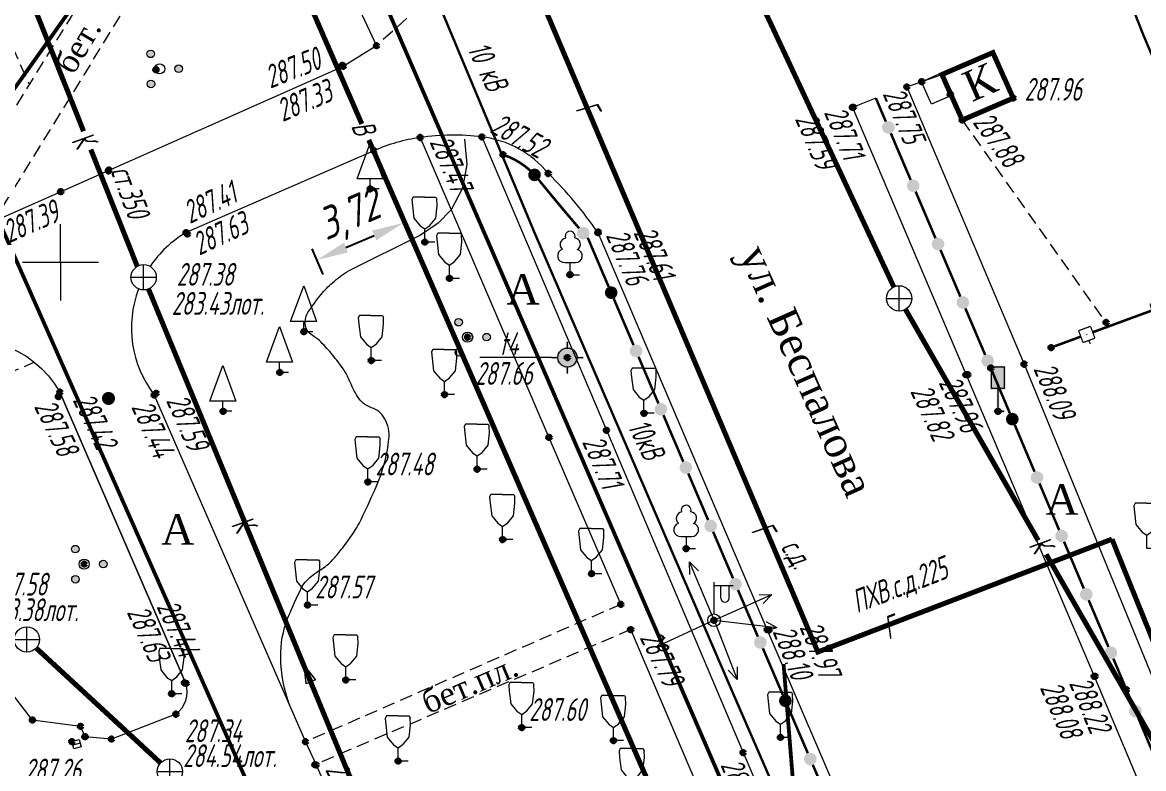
# Model space of a CAD drawing. Header units: metres. Extents: x -857 to 4713, y -766 to 4803.
# Drawn here: x 1739.27 to 1783.52, y 2312.68 to 2342.1 of the extents above; entities that cross this region are included whole.
import ezdxf

# ---------------------------------------------------------------- set-up
doc = ezdxf.new("R2010")
doc.units = ezdxf.units.M
doc.set_wipeout_variables(frame=1)
for name, pattern in [('COMMUN', [6, 5, -1]), ('DASHED', [0.75, 0.5, -0.25]), ('DASHEDX2', [1.5, 1, -0.5])]:
    doc.linetypes.add(name, pattern=pattern)
for name, color, linetype, lineweight, transparency in [('51361800', 7, 'Continuous', 18, 0.65), ('51472300', 7, 'Continuous', 18, 0.65), ('71133100', 7, 'Continuous', 18, 0.65), ('71133200', 7, 'Continuous', 18, 0.65), ('71133800', 7, 'Continuous', 18, 0.65), ('71211000', 7, 'Continuous', 18, 0.65), ('82211000', 7, 'Continuous', 18, 0.65), ('82212100', 7, 'Continuous', 18, 0.65), ('Commun', 7, 'Continuous', 18, 0.65), ('ELE_SKLAD', 7, 'Continuous', 18, 0.65), ('GEO_POINTS', 7, 'Continuous', 18, 0.65), ('Grid', 7, 'Continuous', 18, 0.65), ('Otm', 7, 'Continuous', 18, 0.65), ('R_Поверхность9_CNT-MAJ', 7, 'Continuous', 18, 0.65), ('R_Поверхность9_CNT-MIN', 7, 'Continuous', 18, 0.65), ('Sit', 7, 'Continuous', 18, 0.65), ('Text', 7, 'Continuous', 18, 0.65), ('Text_com', 7, 'Continuous', 18, 0.65), ('Us_znak', 7, 'Continuous', 18, 0.65), ('Us_znak_fon', 7, 'Continuous', 18, 0.65)]:
    doc.layers.add(name, color=color, linetype=linetype, lineweight=lineweight, transparency=transparency)
doc.styles.add('eskd', font='ESKD1.shx', dxfattribs={"width": 1.2, "oblique": 15})
doc.styles.get("Standard").update_dxf_attribs({"font": 'GOST_0.TTF', "oblique": 15})
doc.styles.add('style1', font='times.ttf', dxfattribs={"height": 1})
doc.linetypes.add('KABELww_500', pattern='A,0.0001,-0.4,[131,ltypeshp.shx,S=0.4,R=90,X=0.4,Y=-0.4],0.2,[131,ltypeshp.shx,S=0.2,R=90,X=0.4,Y=-0.2],3.6,[131,ltypeshp.shx,S=0.2,R=-90,X=-0.4,Y=0.2],0.2,[131,ltypeshp.shx,S=0.4,R=-90,X=-0.4,Y=0.4],-0.8,4,-0.4', length=9.6001)
doc.linetypes.add('ПОДЗ_ЛИНИИ_СВЯЗИ', pattern='A,4.8,-0.2,[133,ltypeshp.shx,S=0.2,R=0,X=-0.2,Y=0],-0.2,4.8,-2', length=12)
doc.dimstyles.new('ISO-25', dxfattribs={"dimtxt": 2.5, "dimasz": 2.5, "dimexe": 1.25, "dimexo": 0.625, "dimtad": 1, "dimtxsty": 'Standard', "dimcen": 2.5, "dimadec": 0, "dimazin": 0, "dimtfac": 1, "dimtmove": 0, "dimatfit": 3, "dimfxl": 1, "dimarcsym": 0})

# ---------------------------------------------------------------- blocks, each defined once
blk = doc.blocks.new('71133100')
for p, q in [((-0.39, 0.96), (0.43, 0.96)), ((0, 0.96), (0, 0)), ((0, 0), (0.75, 0))]:
    blk.add_line(p, q)
for centre, radius, start, end in [((-0.26, 2.38), 0.52, 101.09, 227.21), ((0.01, 3.04), 0.39, 339.52, 198.62), ((0.33, 2.4), 0.5, 301.87, 85.62), ((-0.439, 1.495), 0.538, 107.10582, 275.23057), ((0.46, 1.48), 0.52, 267.04, 76.7)]:
    blk.add_arc(centre, radius, start, end)
at = {"style": 'eskd', "oblique": 14.99998}
blk.add_attdef('Z', (1.702, -0.173), '', height=2, dxfattribs=at)
blk = doc.blocks.new('71133200')
for p, q in [((-0.924145, 3.560442), (-1.024145, 3.360442)), ((-0.024145, 3.560442), (-0.924145, 3.560442)), ((-0.024145, 3.560442), (0.875855, 3.560442)), ((0.875855, 3.560442), (0.958164, 3.395824)), ((-1.024145, 3.360442), (-0.977382, 2.864397)), ((-0.977382, 2.864397), (-0.861899, 1.88241)), ((0.861899, 1.88241), (0.975974, 2.864397)), ((0.975974, 2.864397), (0.958164, 3.395824)), ((-0.861899, 1.88241), (-0.374616, 1.28565)), ((0.401375, 1.321765), (0.861899, 1.88241)), ((-0.374616, 1.28565), (0, 1.039723)), ((0, 1.039723), (0.401375, 1.321765)), ((0, 0), (0, 1.039723)), ((0.8, 0), (0, 0))]:
    blk.add_line(p, q)
at = {"style": 'eskd', "oblique": 14.99997778}
blk.add_attdef('Z', (1.873004, -0.239356), '', height=2, dxfattribs=at)
blk = doc.blocks.new('51472300')
for p, q in [((0, 0.5), (0, 3)), ((0, 2.75), (1.5, 2.75)), ((0.538, 1.74), (0.538, 2.75)), ((1.2, 1.74), (1.2, 2.75))]:
    blk.add_line(p, q)
at = {"color": 7}
for radius in [0.5, 0.05]:
    blk.add_circle((0, 0), radius, dxfattribs=at)
blk.add_arc((0.869, 1.752), 0.331, 182.15673, 357.84327)
at = {"oblique": 15}
blk.add_attdef('Z', (1.021, -1.366), '', height=2, dxfattribs=at)
blk = doc.blocks.new('71211000')
at = {"linetype": 'Continuous'}
h = blk.add_hatch(color=256, dxfattribs=at)
h.paths.add_polyline_path([(-0.39, -1.19, 1), (-0.99, -1.19, 1)])
h.paths.add_polyline_path([(-0.41, 1.18, 1), (-1.01, 1.18, 1)])
h.paths.add_polyline_path([(1.2, 0, 1), (1.8, 0, 1)])
for centre, radius in [((-0.71, 1.18), 0.3), ((0, 0), 0.4), ((1.5, 0), 0.3), ((-0.69, -1.19), 0.3)]:
    blk.add_circle(centre, radius)
blk = doc.blocks.new('71133800')
blk.add_lwpolyline([(0.71, 0), (0, 0), (0, 0.8), (-1.03, 0.8), (0, 3.61), (1.01, 0.8), (-0.03, 0.8)])
at = {"style": 'eskd', "oblique": 15}
blk.add_attdef('Z', (1.573, -0.805), '', height=2, dxfattribs=at)
blk = doc.blocks.new('*U241')
at = {"layer": '82212100', "linetype": 'Continuous', "ltscale": 0.5}
for points in [[(5192343.338, 4969098.199, 1), (5192343.291, 4969098.182, 1)], [(5192340.522, 4969097.164, 1), (5192340.475, 4969097.147, 1)]]:
    blk.add_hatch(color=256, dxfattribs=at).paths.add_polyline_path(points, flags=0)
for points, const_width in [([(5192342.994, 4969098.339), (5192343.463, 4969098.511)], 0.05), ([(5192343.463, 4969098.511), (5192343.636, 4969098.042)], 0.05), ([(5192340.733, 4969097.242), (5192343.08, 4969098.104)], 0.1), ([(5192343.166, 4969097.869), (5192342.994, 4969098.339)], 0.05), ([(5192343.636, 4969098.042), (5192343.166, 4969097.869)], 0.05), ([(5192343.401, 4969097.956), (5192343.453, 4969097.815)], 0.05), ([(5192340.178, 4969097.304), (5192340.647, 4969097.477)], 0.05), ([(5192340.35, 4969096.835), (5192340.178, 4969097.304)], 0.05), ([(5192340.647, 4969097.477), (5192340.82, 4969097.007)], 0.05), ([(5192340.82, 4969097.007), (5192340.35, 4969096.835)], 0.05), ([(5192340.585, 4969096.921), (5192340.637, 4969096.78)], 0.05)]:
    blk.add_lwpolyline(points, dxfattribs=dict(at, const_width=const_width))
at = {"layer": '82212100', "ltscale": 0.5, "const_width": 0.1}
blk.add_lwpolyline([(5192343.549, 4969098.276), (5192343.628, 4969098.305)], dxfattribs=at)
at = {"layer": '82212100', "linetype": 'Continuous', "ltscale": 0.5, "flags": 128}
blk.add_lwpolyline([(5192339.091, 4969096.639, 0.1, 0.1, 0), (5192340.264, 4969097.07, 0, 0, 0)], format="xyseb", dxfattribs=at)
blk = doc.blocks.new('*U252')
at = {"layer": '82211000', "linetype": 'Continuous', "ltscale": 0.5}
for points in [[(5192318.876, 4969103.266, 1), (5192318.535, 4969103.632, 1)], [(5192320.791, 4969100.965, 1), (5192320.465, 4969101.344, 1)], [(5192321.829, 4969098.573, 1), (5192321.632, 4969099.033, 1)], [(5192322.81, 4969096.273, 1), (5192322.614, 4969096.733, 1)], [(5192323.791, 4969093.974, 1), (5192323.595, 4969094.434, 1)], [(5192324.772, 4969091.675, 1), (5192324.576, 4969092.135, 1)], [(5192325.753, 4969089.375, 1), (5192325.557, 4969089.835, 1)], [(5192326.735, 4969087.076, 1), (5192326.538, 4969087.536, 1)], [(5192327.717, 4969084.777, 1), (5192327.52, 4969085.236, 1)], [(5192328.702, 4969082.479, 1), (5192328.505, 4969082.939, 1)], [(5192329.687, 4969080.182, 1), (5192329.49, 4969080.641, 1)], [(5192330.673, 4969077.884, 1), (5192330.476, 4969078.343, 1)], [(5192331.658, 4969075.586, 1), (5192331.461, 4969076.046, 1)], [(5192332.644, 4969073.289, 1), (5192332.447, 4969073.748, 1)], [(5192333.63, 4969070.992, 1), (5192333.433, 4969071.451, 1)], [(5192334.616, 4969068.694, 1), (5192334.419, 4969069.154, 1)], [(5192335.602, 4969066.397, 1), (5192335.405, 4969066.857, 1)], [(5192336.589, 4969064.1, 1), (5192336.391, 4969064.559, 1)], [(5192337.575, 4969061.803, 1), (5192337.378, 4969062.262, 1)]]:
    blk.add_hatch(color=256, dxfattribs=at).paths.add_polyline_path(points, flags=0)
at = {"layer": '82211000', "ltscale": 0.5, "const_width": 0.1}
blk.add_lwpolyline([(5192318.528, 4969103.624, 0.104596), (5192317.469, 4969104.242, 0.104596)], format="xyb", dxfattribs=at)
at = {"layer": '82211000', "linetype": 'Continuous', "ltscale": 0.5}
for points in [[(5192320.465, 4969101.344, 0.1, 0.1, -0.006177), (5192318.898, 4969103.219, 0.1, 0.1, 0.004219), (5192318.868, 4969103.259, 0, 0, 0)], [(5192321.632, 4969099.033, 0.1, 0.1, 0), (5192320.824, 4969100.927, 0.1, 0.1, -0.000126), (5192320.791, 4969100.965, 0, 0, 0)], [(5192327.52, 4969085.236, 0.1, 0.1, 0), (5192327.476, 4969085.338, 0.1, 0.1, 0), (5192326.735, 4969087.076, 0, 0, 0)], [(5192332.447, 4969073.748, 0.1, 0.1, 0), (5192331.9, 4969075.021, 0.1, 0.1, 0), (5192331.658, 4969075.586, 0, 0, 0)]]:
    blk.add_lwpolyline(points, format="xyseb", dxfattribs=at)
at = {"layer": '82211000', "linetype": 'Continuous', "ltscale": 0.5, "const_width": 0.1}
for points in [[(5192322.614, 4969096.733), (5192321.829, 4969098.573)], [(5192323.595, 4969094.434), (5192322.81, 4969096.273)], [(5192324.576, 4969092.135), (5192323.791, 4969093.974)], [(5192325.557, 4969089.835), (5192324.772, 4969091.675)], [(5192326.538, 4969087.536), (5192325.753, 4969089.375)], [(5192328.505, 4969082.939), (5192327.717, 4969084.777)], [(5192329.49, 4969080.641), (5192328.702, 4969082.479)], [(5192330.476, 4969078.343), (5192329.687, 4969080.182)], [(5192331.461, 4969076.046), (5192330.673, 4969077.884)], [(5192333.433, 4969071.451), (5192332.644, 4969073.289)], [(5192334.419, 4969069.154), (5192333.63, 4969070.992)], [(5192335.405, 4969066.857), (5192334.616, 4969068.694)], [(5192336.391, 4969064.559), (5192335.602, 4969066.397)], [(5192337.378, 4969062.262), (5192336.589, 4969064.1)]]:
    blk.add_lwpolyline(points, dxfattribs=at)
at = {"layer": '82211000', "linetype": 'Continuous', "ltscale": 0.5, "flags": 128}
blk.add_lwpolyline([(5192337.969, 4969060.884, 0.1, 0.1, 0), (5192337.575, 4969061.803, 0, 0, 0)], format="xyseb", dxfattribs=at)
blk = doc.blocks.new('*U256')
at = {"layer": '82211000', "linetype": 'Continuous', "ltscale": 0.5}
for points in [[(5192332.57, 4969105.548, 1), (5192332.766, 4969105.088, 1)], [(5192333.55, 4969103.248, 1), (5192333.746, 4969102.788, 1)], [(5192334.53, 4969100.948, 1), (5192334.726, 4969100.488, 1)], [(5192335.51, 4969098.648, 1), (5192335.706, 4969098.188, 1)], [(5192336.49, 4969096.348, 1), (5192336.686, 4969095.888, 1)], [(5192337.464, 4969094.046, 1), (5192337.659, 4969093.585, 1)], [(5192338.437, 4969091.743, 1), (5192338.631, 4969091.282, 1)], [(5192339.409, 4969089.439, 1), (5192339.603, 4969088.979, 1)], [(5192340.381, 4969087.136, 1), (5192340.575, 4969086.675, 1)], [(5192341.353, 4969084.833, 1), (5192341.547, 4969084.372, 1)], [(5192342.324, 4969082.529, 1), (5192342.517, 4969082.068, 1)]]:
    blk.add_hatch(color=256, dxfattribs=at).paths.add_polyline_path(points, flags=0)
at = {"layer": '82211000', "linetype": 'Continuous', "ltscale": 0.5, "flags": 128}
blk.add_lwpolyline([(5192332.178, 4969106.468, 0.1, 0.1, 0), (5192332.57, 4969105.548, 0, 0, 0)], format="xyseb", dxfattribs=at)
at = {"layer": '82211000', "linetype": 'Continuous', "ltscale": 0.5, "const_width": 0.1}
for points in [[(5192332.766, 4969105.088), (5192333.55, 4969103.248)], [(5192333.746, 4969102.788), (5192334.53, 4969100.948)], [(5192334.726, 4969100.488), (5192335.51, 4969098.648)], [(5192335.706, 4969098.188), (5192336.49, 4969096.348)], [(5192337.659, 4969093.585), (5192338.437, 4969091.743)], [(5192338.631, 4969091.282), (5192339.409, 4969089.439)], [(5192339.603, 4969088.979), (5192340.381, 4969087.136)], [(5192340.575, 4969086.675), (5192341.353, 4969084.833)], [(5192342.517, 4969082.068), (5192343.291, 4969080.224)]]:
    blk.add_lwpolyline(points, dxfattribs=at)
at = {"layer": '82211000', "linetype": 'Continuous', "ltscale": 0.5}
for points in [[(5192336.686, 4969095.888, 0.1, 0.1, 0), (5192336.711, 4969095.831, 0.1, 0.1, 0), (5192337.464, 4969094.046, 0, 0, 0)], [(5192341.547, 4969084.372, 0.1, 0.1, 0), (5192342.066, 4969083.144, 0.1, 0.1, 0), (5192342.324, 4969082.529, 0, 0, 0)]]:
    blk.add_lwpolyline(points, format="xyseb", dxfattribs=at)
blk = doc.blocks.new('51361800a')
at = {"style": 'eskd', "oblique": 15}
for tag, p in [('Z', (1.722, 1.4)), ('Z1', (1.722, -1)), ('Z2', (1.722, -3.4))]:
    blk.add_attdef(tag, p, '', height=2, dxfattribs=at)
at = {"color": 7}
blk.add_wipeout([(-0.098, 1), (-0.292, 0.962), (-0.474, 0.886), (-0.637, 0.777), (-0.777, 0.637), (-0.886, 0.474), (-0.962, 0.292), (-1, 0.098), (-1, -0.098), (-0.962, -0.292), (-0.886, -0.474), (-0.777, -0.637), (-0.637, -0.777), (-0.474, -0.886), (-0.292, -0.962), (-0.098, -1), (0.098, -1), (0.292, -0.962), (0.474, -0.886), (0.637, -0.777), (0.777, -0.637), (0.886, -0.474), (0.962, -0.292), (1, -0.098), (1, 0.098), (0.962, 0.292), (0.886, 0.474), (0.777, 0.637), (0.637, 0.777), (0.474, 0.886), (0.292, 0.962), (0.098, 1)], dxfattribs=at)
for p, q in [((0, -1), (0, 1)), ((-1, 0), (1, 0))]:
    blk.add_line(p, q)
blk.add_circle((0, 0), 1)
blk = doc.blocks.new('GRID')
at = {"layer": 'Grid', "color": 104}
blk.add_line((-1.5, 0), (1.5, 0), dxfattribs=at)
for points in [[(0, 0), (0, 1.5)], [(0, 0), (0, -1.5)]]:
    blk.add_lwpolyline(points, dxfattribs=at)
blk = doc.blocks.new('NAPR')
at = {"layer": 'Us_znak', "color": 0, "linetype": 'Continuous', "lineweight": -2}
for p in [(-0.191, 2.038), (0.189, 2.037)]:
    blk.add_line(p, (0, 2.5), dxfattribs=at)
blk.add_lwpolyline([(0, 0), (0, 2.5)], dxfattribs=at)
blk = doc.blocks.new('KOVER')
at = {"layer": 'Us_znak', "lineweight": -2}
blk.add_hatch(color=0, dxfattribs=at).paths.add_polyline_path([(-0.21, 0, 1), (0.21, 0, 1)])
at = {"layer": 'Us_znak_fon', "true_color": 0xffffff}
blk.add_hatch(color=7, dxfattribs=at).paths.add_polyline_path([(-0.26, 0, 1), (0.26, 0, 1)])
at = {"layer": 'Us_znak', "color": 0, "lineweight": -2}
blk.add_circle((0, 0), 0.21, dxfattribs=at)
blk = doc.blocks.new('ZNAK')
at = {"layer": 'Us_znak_fon', "true_color": 0xffffff}
blk.add_hatch(color=7, dxfattribs=at).paths.add_polyline_path([(0.3, 1.8), (-0.3, 1.8), (-0.3, 0.85), (-0.05, 0.85), (-0.05, -0.05), (0.25, -0.05), (0.25, 0.05), (0.05, 0.05), (0.05, 0.85), (0.3, 0.85)])
at = {"layer": 'Us_znak', "color": 0, "linetype": 'Continuous', "lineweight": -2, "ltscale": 10}
blk.add_lwpolyline([(-0.25, 1.75), (0.25, 1.75), (0.25, 0.9), (-0.25, 0.9)], close=True, dxfattribs=at)
at = {"layer": 'Us_znak', "linetype": 'DASHEDX2', "ltscale": 10}
blk.add_lwpolyline([(0, 0.9), (0, 0), (0.25, 0)], dxfattribs=at)
blk = doc.blocks.new('A$C52264BE2')
at = {"layer": 'Sit'}
h = blk.add_hatch(color=32, dxfattribs=at)
h.dxf.hatch_style = 1
h.paths.add_polyline_path([(0, 0.374), (0.714, 0.443), (0.15, 0)])
at = {"layer": 'Sit', "color": 32, "elevation": 285.308}
blk.add_lwpolyline([(0, 0.374), (0.714, 0.443), (0.15, 0), (0, 0.374)], dxfattribs=at)
blk = doc.blocks.new('POINT')
at = {"layer": 'Us_znak', "linetype": 'Continuous', "lineweight": -2}
h = blk.add_hatch(color=0, dxfattribs=at)
edge = h.paths.add_edge_path()
edge.add_arc((0, 0), 0.05, 0, 360)
at = {"layer": 'Us_znak_fon', "linetype": 'Continuous', "true_color": 0xffffff}
blk.add_hatch(color=7, dxfattribs=at).paths.add_polyline_path([(-0.422, 0.05, -0.346708), (-0.05, 0.422), (-0.05, 0.625), (0.05, 0.625), (0.05, 0.422, -0.346708), (0.422, 0.05), (0.625, 0.05), (0.625, -0.05), (0.422, -0.05, -0.346708), (0.05, -0.422), (0.05, -0.625), (-0.05, -0.625), (-0.05, -0.422, -0.346708), (-0.422, -0.05), (-0.625, -0.05), (-0.625, 0.05)])
at = {"layer": 'Us_znak', "color": 0, "linetype": 'Continuous', "lineweight": -2}
for p, q in [((0, 0.375), (0, 0.625)), ((-0.625, 0), (-0.375, 0)), ((0.375, 0), (0.625, 0)), ((0, -0.625), (0, -0.375))]:
    blk.add_line(p, q, dxfattribs=at)
for radius in [0.375, 0.05]:
    blk.add_circle((0, 0), radius, dxfattribs=at)
blk = doc.blocks.new('*D328')
at = {"color": 0, "lineweight": -2, "transparency": 16777216}
for p, q in [((1754.114, 2334.638), (1754.55, 2333.618)), ((1752.034, 2333.221), (1753.155, 2333.701)), ((1750.694, 2333.175), (1751.13, 2332.155))]:
    blk.add_line(p, q, dxfattribs=at)
at = {"color": 0, "transparency": 16777216}
for points in [[(1753.073, 2333.892), (1753.237, 2333.509), (1754.304, 2334.193)], [(1751.952, 2333.412), (1752.116, 2333.029), (1750.885, 2332.729)]]:
    blk.add_solid(points, dxfattribs=at)
at = {"layer": 'Defpoints', "color": 0, "transparency": 16777216}
for p in [(1753.991, 2334.926), (1754.304, 2334.193), (1750.571, 2333.462)]:
    blk.add_point(p, dxfattribs=at)
at = {"color": 0, "lineweight": 5, "transparency": 16777216, "insert": (1752.189, 2334.409), "char_height": 1.25, "attachment_point": 5, "rotation": 23.17}
blk.add_mtext('3,72', dxfattribs=at)

msp = doc.modelspace()

# ---------------------------------------------------------------- linework, layer by layer
at = {"color": 192, "linetype": 'ПОДЗ_ЛИНИИ_СВЯЗИ', "lineweight": 60, "ltscale": 0.4, "const_width": 0.15, "flags": 128}
for points, elevation in [([(1770.339, 2304.143), (1733.441, 2389.376)], 290.074), ([(1737.444, 2337.365), (1747.129, 2350.986)], 287.444), ([(1780.129, 2239.877), (1737.356, 2336.5)], 290.481)]:
    msp.add_lwpolyline(points, dxfattribs=dict(at, elevation=elevation))
at = {"layer": 'Commun', "color": 4, "linetype": 'COMMUN', "ltscale": 0.7, "const_width": 0.2, "elevation": 287.906, "flags": 128}
for points in [[(1734.068, 2403.482), (1770.694, 2317.202)], [(1782.27, 2321.722), (1813.516, 2244.405)]]:
    msp.add_lwpolyline(points, dxfattribs=at)
at = {"layer": 'Commun', "color": 106, "linetype": 'COMMUN', "ltscale": 0.7, "const_width": 0.2, "elevation": 285.381, "flags": 128}
for points in [[(1741.019, 2364.828), (1752.666, 2338.097)], [(1752.941, 2337.466), (1764.63, 2310.639)]]:
    msp.add_lwpolyline(points, dxfattribs=at)
at = {"layer": 'Commun', "color": 1, "linetype": 'KABELww_500', "lineweight": 30, "elevation": 289.986, "flags": 128}
msp.add_lwpolyline([(1823.243, 2243.929), (1811.25, 2277.229), (1799.041, 2305.063), (1783.528, 2341.564), (1776.489, 2359.324)], dxfattribs=at)
at = {"layer": 'Commun', "color": 1, "linetype": 'KABELww_500', "lineweight": 30, "flags": 128}
msp.add_lwpolyline([(1754.518, 2345.67), (1759.465, 2333.845), (1767.312, 2315.667), (1778.051, 2290.959), (1796.038, 2248.672), (1799.985, 2239.65), (1806.538, 2224.711), (1825.247, 2182.366), (1839.593, 2149.556), (1853.497, 2117.028), (1865.402, 2089.373), (1865.402, 2089.373)], dxfattribs=at)
at = {"layer": 'Commun', "color": 32, "linetype": 'COMMUN', "ltscale": 0.7, "const_width": 0.2, "flags": 128}
for points, elevation in [([(1739.841, 2342.446), (1741.686, 2337.809)], 285.237), ([(1773.659, 2331.673), (1768.627, 2342.432)], 288.999), ([(1741.971, 2337.089), (1743.805, 2332.482)], 285.237), ([(1744.248, 2331.587), (1754.892, 2305.816)], 287.376), ([(1779.36, 2321.671), (1774.121, 2330.785)], 288.999), ([(1794.321, 2295.645), (1779.674, 2321.124)], 288.999), ([(1739.815, 2317.428), (1744.724, 2312.897)], 287.557)]:
    msp.add_lwpolyline(points, dxfattribs=dict(at, elevation=elevation))
at = {"layer": 'GEO_POINTS', "lineweight": 60}
for centre in [(1753.248, 2341.181, 287.359), (1744.543, 2340.235, 287.395), (1751.896, 2340.411, 287.497), (1751.929, 2340.369, 287.331), (1774.757, 2339.764, 287.753), (1774.178, 2339.56, 287.746), (1775.894, 2339.265, 287.851), (1772.029, 2338.751, 287.59), (1772.067, 2338.758, 287.71), (1778.374, 2339.115, 287.963), (1776.363, 2338.251, 287.88), (1754.971, 2337.562, 287.471), (1757.405, 2337.588, 287.521), (1753.143, 2337.043, 287.392), (1758.245, 2336.882, 287.528), (1742.667, 2336.246, 287.382), (1742.682, 2336.281, 287.55), (1760.024, 2336.143, 287.574), (1740.782, 2335.425, 287.388), (1753, 2335.538, 287.517), (1745.734, 2333.812, 287.405), (1745.785, 2333.752, 287.631), (1755.152, 2333.436, 287.607), (1761.987, 2333.809, 287.756), (1761.993, 2333.834, 287.611), (1760.88, 2332.151, 287.726), (1744.058, 2332.049, 287.376), (1756.127, 2332.007, 287.722), (1750.38, 2329.905, 287.528), (1782.039, 2330.269, 288.127), (1756.842, 2329.689, 287.61), (1779.868, 2329.279, 288.09), (1753.039, 2328.766, 287.403), (1760.779, 2328.885, 287.66), (1778.805, 2328.623, 288.093), (1749.429, 2328.298, 287.465), (1776.51, 2328.205, 287.817), (1776.58, 2328.207, 287.956), (1777.488, 2328.471, 288.053), (1740.694, 2327.343, 287.584), (1740.75, 2327.52, 287.424), (1742.669, 2327.271, 287.42), (1744.475, 2327.406, 287.435), (1744.553, 2327.477, 287.592), (1755.93, 2327.426, 287.591), (1747.194, 2326.765, 287.513), (1763.8, 2326.685, 287.914), (1777.771, 2326.766, 287.95), (1762.319, 2326.015, 287.714), (1760.052, 2325.736, 287.672), (1757.215, 2324.483, 287.493), (1752.907, 2323.977, 287.482), (1758.222, 2321.706, 287.538), (1765.464, 2321.348, 287.97), (1741.711, 2320.738, 287.413), (1761.733, 2320.36, 287.659), (1750.524, 2319.125, 287.574), (1762.887, 2319.15, 287.769), (1766.566, 2318.522, 287.906), (1763.278, 2318.154, 287.788), (1768.667, 2318.155, 288.1), (1768.736, 2318.144, 287.973), (1739.447, 2317.767, 287.579), (1752.034, 2316.17, 287.648), (1781.573, 2316.315, 288.079), (1781.604, 2316.318, 288.22), (1745.666, 2316.056, 287.633), (1745.725, 2316.034, 287.435), (1782.843, 2315.783, 288.34), (1745.163, 2315.628, 287.586), (1739.668, 2314.59, 286.225), (1745.333, 2314.82, 287.439), (1741.567, 2314.339, 287.289), (1758.975, 2314.293, 287.599), (1741.225, 2313.736, 287.189), (1741.744, 2313.933, 287.292), (1742.787, 2313.838, 287.256), (1750.445, 2313.732, 287.494), (1762.598, 2313.779, 287.645), (1769.186, 2313.902, 288.069), (1767.716, 2313.304, 287.891), (1750.813, 2312.825, 287.508), (1750.862, 2312.821, 287.716), (1754.098, 2312.97, 287.644)]:
    msp.add_circle(centre, 0.06, dxfattribs=at)
at = {"layer": 'R_Поверхность9_CNT-MAJ', "color": 32, "const_width": 0.15, "elevation": 288, "flags": 128}
msp.add_lwpolyline([(1769.31, 2316.801), (1769.754, 2311.261), (1770.713, 2307.522), (1770.861, 2306.645), (1770.901, 2305.836)], dxfattribs=at)
at = {"layer": 'R_Поверхность9_CNT-MIN', "color": 32, "elevation": 287.5, "flags": 128}
msp.add_lwpolyline([(1756.718, 2337.5), (1756.814, 2336.496), (1756.64, 2335.567), (1756.195, 2334.714), (1755.681, 2334.188), (1754.977, 2333.715), (1752.121, 2332.293)], dxfattribs=at)
at = {"layer": 'R_Поверхность9_CNT-MIN', "color": 32}
msp.add_lwpolyline([(1749.826, 2315.15, -0.082761), (1749.466, 2317.057, -0.101767), (1749.751, 2318.615, -0.019706), (1750.291, 2319.811, -0.077814), (1750.484, 2320.083, -0.066748), (1751.038, 2320.516, 0.076515), (1751.515, 2320.904, 0.018595), (1751.856, 2321.312, 0.013667), (1752.284, 2321.895, 0.037323), (1752.636, 2322.495, 0.015944), (1753.307, 2323.977, 0.072507), (1753.735, 2325.668, 0.155752), (1753.566, 2326.478, 0.184325), (1753.05, 2326.905, -0.174819), (1752.499, 2327.344, -0.04328), (1752.185, 2327.97, 0.058718), (1751.939, 2328.425, 0.019005), (1751.509, 2328.989, 0.019993), (1751.06, 2329.491, 0.066333), (1750.779, 2329.714, -0.080265), (1750.551, 2329.905, -0.137238), (1750.441, 2330.138, -0.10791), (1750.456, 2330.463, -0.081239), (1750.554, 2330.681, -0.022894), (1751.052, 2331.362, -0.044133), (1751.509, 2331.837, -0.038092), (1752.121, 2332.293)], format="xyb", dxfattribs=at)
at = {"layer": 'Sit', "flags": 128}
for points, elevation in [([(1747.416, 2353.647), (1753.248, 2341.181)], 287.195), ([(1753.248, 2341.181), (1751.929, 2340.369), (1740.782, 2335.425), (1735.516, 2333.098), (1729.307, 2330.289)], 285.237), ([(1774.178, 2339.56), (1775.559, 2340.046)], 287.746), ([(1778.374, 2339.115), (1776.363, 2338.251), (1775.559, 2340.046)], 287.963), ([(1774.178, 2339.56), (1778.805, 2328.623), (1784.111, 2315.69)], 287.746), ([(1774.178, 2339.56), (1774.178, 2339.56)], 287.746), ([(1772.955, 2339.108), (1772.029, 2338.751)], 287.698), ([(1772.029, 2338.751), (1776.51, 2328.205), (1781.573, 2316.315), (1788.949, 2298.787), (1794.183, 2286.42), (1797.789, 2277.725)], 287.59), ([(1754.971, 2337.562), (1760.052, 2325.736), (1762.887, 2319.15)], 287.405), ([(1757.405, 2337.588), (1762.319, 2326.015), (1767.716, 2313.304), (1772.67, 2301.691), (1776.778, 2292.203), (1776.778, 2292.203)], 287.405), ([(1760.154, 2328.885), (1757.321, 2328.885)], 287.66), ([(1744.475, 2327.406), (1750.445, 2313.732), (1750.862, 2312.821), (1755.461, 2302.31), (1760.647, 2290.375)], 287.435), ([(1769.185, 2288.052), (1775.204, 2289.981), (1770.687, 2300.787), (1763.278, 2318.154)], 287.961), ([(1745.333, 2314.82), (1745.333, 2314.82), (1742.787, 2313.838), (1741.744, 2313.933), (1741.567, 2314.339), (1739.668, 2314.59), (1738.804, 2315.709)], 287.424), ([(1741.225, 2313.736), (1741.513, 2313.818), (1741.595, 2313.529), (1741.307, 2313.447), (1741.225, 2313.736)], 287.189), ([(1741.554, 2313.674), (1741.266, 2313.592)], 287.189)]:
    msp.add_lwpolyline(points, dxfattribs=dict(at, elevation=elevation))
at = {"layer": 'Sit', "linetype": 'DASHED', "flags": 128}
for points, elevation in [([(1735.516, 2333.098), (1743.891, 2346.686)], 285.237), ([(1738.149, 2334.262), (1744.588, 2344.71)], 285.237), ([(1737.64, 2343.858), (1739.551, 2339.645)], 285.811), ([(1754.995, 2342.768), (1753.248, 2341.181)], 285.237), ([(1776.363, 2338.251), (1782.136, 2330.112)], 287.88), ([(1733.122, 2325.929), (1733.959, 2326.252), (1739.741, 2328.699)], 287.557), ([(1762.887, 2319.15), (1750.445, 2313.732)], 287.769), ([(1763.278, 2318.154), (1750.813, 2312.825)], 287.788)]:
    msp.add_lwpolyline(points, dxfattribs=dict(at, elevation=elevation))
at = {"layer": 'Sit', "const_width": 0.2, "elevation": 287.963, "flags": 128}
msp.add_lwpolyline([(1778.374, 2339.115), (1776.363, 2338.251), (1775.559, 2340.046), (1777.57, 2340.911)], close=True, dxfattribs=at)
at = {"layer": 'Sit', "flags": 128}
for points, elevation in [([(1774.757, 2339.764), (1775.574, 2340.121), (1775.961, 2339.236), (1775.143, 2338.879)], 287.753), ([(1740.75, 2327.52), (1745.725, 2316.034)], 287.424)]:
    msp.add_lwpolyline(points, close=True, dxfattribs=dict(at, elevation=elevation))
for points, elevation in [([(1779.354, 2293.314), (1773.091, 2307.839), (1768.667, 2318.155), (1761.987, 2333.809, 0.047662), (1760.024, 2336.143, 0.193913), (1757.405, 2337.588, 0.065939), (1754.971, 2337.562, 0.067327), (1753.143, 2337.043), (1745.734, 2333.812)], 287.405), ([(1745.734, 2333.812, 0.113517), (1744.312, 2332.48, 0.113517)], 287.405), ([(1743.854, 2331.59, 0.259788), (1744.475, 2327.406)], 287.405), ([(1730.614, 2327.266), (1735.44, 2329.303, -0.378268), (1740.75, 2327.52, 5.134255)], 287.432), ([(1745.333, 2314.82, 0.323615), (1745.725, 2316.034, 1.172736)], 287.424)]:
    msp.add_lwpolyline(points, format="xyb", dxfattribs=dict(at, elevation=elevation))
at = {"layer": 'Sit', "color": 4, "linetype": 'COMMUN', "ltscale": 0.7, "const_width": 0.2, "elevation": 287.906, "flags": 128}
msp.add_lwpolyline([(1770.576, 2317.24), (1782.27, 2321.722)], dxfattribs=at)

# ---------------------------------------------------------------- block references
at = {"layer": '51472300', "color": 7, "xscale": 0.5, "yscale": 0.5, "zscale": 0.5}
msp.add_blockref('51472300', (1766.566, 2318.522, 287.906), dxfattribs=at)
at = {"layer": '71133100', "color": 7, "xscale": 0.5, "yscale": 0.5, "zscale": 0.5}
for p in [(1760.88, 2332.151, 287.726), (1765.464, 2321.348, 287.97)]:
    msp.add_blockref('71133100', p, dxfattribs=at)
at = {"layer": '71133200', "color": 7, "xscale": 0.5, "yscale": 0.5, "zscale": 0.5}
for p in [(1755.152, 2333.436, 287.607), (1756.127, 2332.007, 287.722), (1753.039, 2328.766, 287.403), (1755.93, 2327.426, 287.591), (1763.8, 2326.685, 287.914), (1757.215, 2324.483, 287.493), (1752.907, 2323.977, 287.482), (1758.222, 2321.706, 287.538), (1783.647, 2321.36, 288.201), (1761.733, 2320.36, 287.659), (1750.524, 2319.125, 287.574), (1752.034, 2316.17, 287.648), (1745.163, 2315.628, 287.586), (1758.975, 2314.293, 287.599), (1762.598, 2313.779, 287.645), (1769.186, 2313.902, 288.069), (1754.098, 2312.97, 287.644), (1763.328, 2311.681, 287.624)]:
    msp.add_blockref('71133200', p, dxfattribs=at)
at = {"layer": '71133800', "color": 7, "xscale": 0.5, "yscale": 0.5, "zscale": 0.5}
for p in [(1752.993, 2335.538, 287.517), (1750.373, 2329.905, 287.528), (1749.422, 2328.298, 287.465), (1747.187, 2326.765, 287.513)]:
    msp.add_blockref('71133800', p, dxfattribs=at)
at = {"layer": '71211000', "color": 7, "xscale": 0.5, "yscale": 0.5, "zscale": 0.5}
for p in [(1744.689, 2340.272, 287.395), (1756.842, 2329.689, 287.61), (1741.711, 2320.738, 287.413)]:
    msp.add_blockref('71211000', p, dxfattribs=at)
at = {"layer": '82211000', "color": 7}
for name in ['*U256', '*U252']:
    msp.add_blockref(name, (-5190559.223, -4966767.36), dxfattribs=at)
at = {"layer": '82212100', "color": 7}
msp.add_blockref('*U241', (-5190559.223, -4966767.36), dxfattribs=at)
at = {"layer": 'Grid', "color": 7, "linetype": 'Continuous'}
msp.add_blockref('GRID', (1740.777, 2332.64), dxfattribs=at)
at = {"layer": 'Sit', "color": 7, "linetype": 'Continuous'}
for name, p in [('POINT', (1760.779, 2328.885, 287.66)), ('ZNAK', (1777.771, 2326.766, 287.95)), ('KOVER', (1742.669, 2327.271, 287.42))]:
    msp.add_blockref(name, p, dxfattribs=at)
for rotation in [22.63254919406308, 294.0603694856759]:
    msp.add_blockref('NAPR', (1766.566, 2318.522, 287.906), dxfattribs=dict(at, rotation=rotation))
at = {"layer": 'Sit', "color": 7, "linetype": 'Continuous', "xscale": -1}
for rotation in [114.5908864449978, 201.3055858978623, 263.4347005427211]:
    msp.add_blockref('NAPR', (1766.566, 2318.522, 287.906), dxfattribs=dict(at, rotation=rotation))
at = {"layer": 'Sit', "color": 7, "rotation": 90.7730465396061}
msp.add_blockref('A$C52264BE2', (1750.842, 2316.027, -285.308), dxfattribs=at)

# ---------------------------------------------------------------- texts
at = {"layer": 'ELE_SKLAD', "oblique": 13, "width": 0.8}
msp.add_text('t4', height=0.9, dxfattribs=at).set_placement((1758.114, 2328.982, -6.755))
at = {"layer": 'Otm', "oblique": 13, "width": 0.8}
for s, rotation, p in [('287.50', 21.3546, (1749.053, 2339.484, 287.497)), ('287.33', 23.1144, (1749.539, 2338.167, 287.331)), ('287.75', 292.9346, (1773.209, 2339.288, 287.746)), ('287.52', 331.293, (1757.681, 2337.782, 287.521)), ('287.59', 293.0206, (1769.749, 2338.298, 287.59)), ('287.71', 292.1527, (1770.894, 2338.555, 287.71)), ('287.88', 305.3478, (1776.749, 2338.157, 287.88)), ('287.47', 293.2479, (1755.329, 2337.389, 287.471)), ('287.41', 24.8035, (1745.877, 2334.147, 287.405)), ('287.39', 23.789, (1738.749, 2333.386, 287.444)), ('287.63', 24.8035, (1746.246, 2332.895, 287.631)), ('287.76', 293.0341, (1762.284, 2333.704, 287.756)), ('287.61', 293.0341, (1763.378, 2333.812, 287.611)), ('288.09', 292.3056, (1779.16, 2328.444, 288.093)), ('287.96', 294.5409, (1775.417, 2327.899, 287.956)), ('287.42', 295.6631, (1741.242, 2327.211, 287.424)), ('287.59', 293.5854, (1744.929, 2327.192, 287.592)), ('287.82', 294.5409, (1774.296, 2327.558, 287.817)), ('287.58', 295.6631, (1739.717, 2326.957, 287.584)), ('287.44', 293.5854, (1743.556, 2326.943, 287.435)), ('287.71', 293.0041, (1761.347, 2325.563, 287.714)), ('287.63', 293.9754, (1743.379, 2318.847, 287.633)), ('287.44', 293.9754, (1744.551, 2319.068, 287.435)), ('288.10', 291.3823, (1768.868, 2318.083, 576.006)), ('287.97', 291.3823, (1769.931, 2318.254, 575.879)), ('287.79', 295.9533, (1763.618, 2317.841, 287.788)), ('288.08', 292.8216, (1779.414, 2315.87, 288.079)), ('288.22', 292.8216, (1780.563, 2316.047, 288.22)), ('287.72', 297.5061, (1751.201, 2312.634, 287.716)), ('287.89', 292.5677, (1766.808, 2312.823, 287.891))]:
    msp.add_text(s, height=0.9, rotation=rotation, dxfattribs=at).set_placement(p)
for s, p in [('287.96', (1778.82, 2339.013, 287.963)), ('287.66', (1757.15, 2327.807, 287.66)), ('287.48', (1753.207, 2324.237, 287.482)), ('287.57', (1750.824, 2319.385, 287.574)), ('287.60', (1759.275, 2314.553, 287.599)), ('287.26', (1739.351, 2312.167, 287.261))]:
    msp.add_text(s, height=0.9, dxfattribs=at).set_placement(p)
at = {"layer": 'Text', "style": 'style1'}
for s, height, rotation, p in [('бет.', 0.9, 58.9333, (1741.277, 2339.993, -287.343)), ('ул. Беспалова', 1.2, 293.918, (1767.523, 2332.98, -285.22)), ('бет.пл.', 0.9, 23.1462, (1755.275, 2314.814))]:
    msp.add_text(s, height=height, rotation=rotation, dxfattribs=at).set_placement(p)
at = {"layer": 'Text', "color": 7, "style": 'style1'}
msp.add_text('К', height=1.2, rotation=23.7921, dxfattribs=at).set_placement((1776.743, 2338.949, -285.654))
at = {"layer": 'Text', "style": 'style1'}
for p in [(1758.373, 2330.976), (1779.644, 2322.683), (1744.744, 2321.504)]:
    msp.add_text('А', height=1.2, dxfattribs=at).set_placement(p)
at = {"layer": 'Text_com', "color": 1, "oblique": 13, "width": 0.8}
msp.add_text('10 кВ ', height=0.9, rotation=295.6548, dxfattribs=at).set_placement((1756.809, 2341.055, 568.007))
at = {"layer": 'Text_com', "oblique": 13, "width": 0.8}
for s, rotation, p in [('Г', 299.6276, (1761.075, 2338.691, 282.238)), ('В', 290.4382, (1752.236, 2338.02, 282.899)), ('К', 302.9686, (1741.177, 2337.436, 287.746)), ('ст.350', 290.4517, (1742.736, 2336.248, 565.049)), ('10кВ', 296.6455, (1763.136, 2326.162, 278.021)), ('К', 302.9686, (1747.481, 2322.293, 287.746)), ('Г', 302.1633, (1768.003, 2322.058, 2.153)), ('с.д.', 302.1633, (1769.174, 2321.397, 287.906)), ('К', 302.9686, (1778.954, 2321.477, 287.746)), ('ПХВ.с.д.225', 21.239, (1772.219, 2318.79, 856.215)), ('Г', 20.9233, (1773.453, 2317.749, 282.238))]:
    msp.add_text(s, height=0.9, rotation=rotation, dxfattribs=at).set_placement(p)
for s, p in [('287.38', (1745.36, 2331.716, 287.376)), ('283.43лот.', (1745.165, 2330.569, 287.376)), ('287.58', (1737.981, 2319.497, 287.579)), ('283.38лот.', (1737.835, 2318.487, 287.579)), ('287.34', (1745.679, 2313.715, 287.34)), ('284.54лот.', (1745.616, 2312.733, 287.34))]:
    msp.add_text(s, height=0.9, dxfattribs=at).set_placement(p)

# ---------------------------------------------------------------- dimensions: what is measured, and where the dimension line sits
at = {"lineweight": 5}
dim = msp.add_aligned_dim(p1=(1750.571, 2333.462), p2=(1753.991, 2334.926), distance=-0.797, dimstyle='ISO-25', override={"dimscale": 0.5}, dxfattribs=at)
dim.commit()
dim.dimension.update_dxf_attribs({"geometry": '*D328', "text_midpoint": (1752.189, 2334.409)})

# ---------------------------------------------------------------- next in the draw order: block references
at = {"layer": '51361800', "color": 7, "xscale": 0.5, "yscale": 0.5, "zscale": 0.5}
for p in [(1744.057, 2332.049, 287.376), (1773.871, 2331.219, 287.59), (1739.447, 2317.767, 287.579), (1745.092, 2312.558, 287.34)]:
    msp.add_blockref('51361800a', p, dxfattribs=at)

# ---------------------------------------------------------------- next in the draw order: linework, layer by layer
msp.add_circle((1927.819, 2018.595), 2784.802)

doc.saveas('drawing.dxf')
